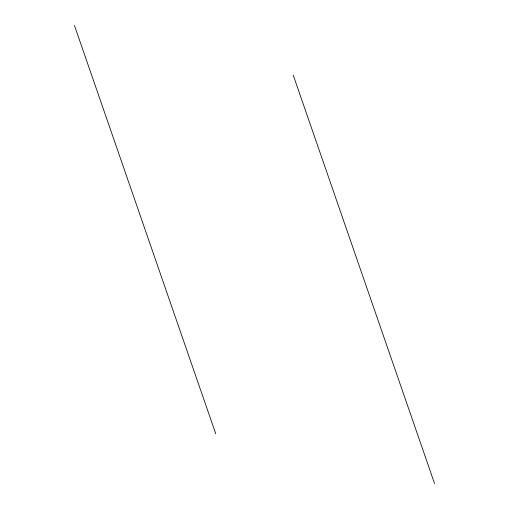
<?xml version="1.0" encoding="UTF-8"?>
<svg xmlns="http://www.w3.org/2000/svg" width="509" height="509" viewBox="0 0 509 509"><rect width="100%" height="100%" fill="white"/><g stroke="black" fill="none" stroke-linecap="round" stroke-linejoin="round"><path stroke-width="0.76" d="M293.235 75.16L434.559 483.55M74.441 25.45L215.765 433.84"/></g></svg>
